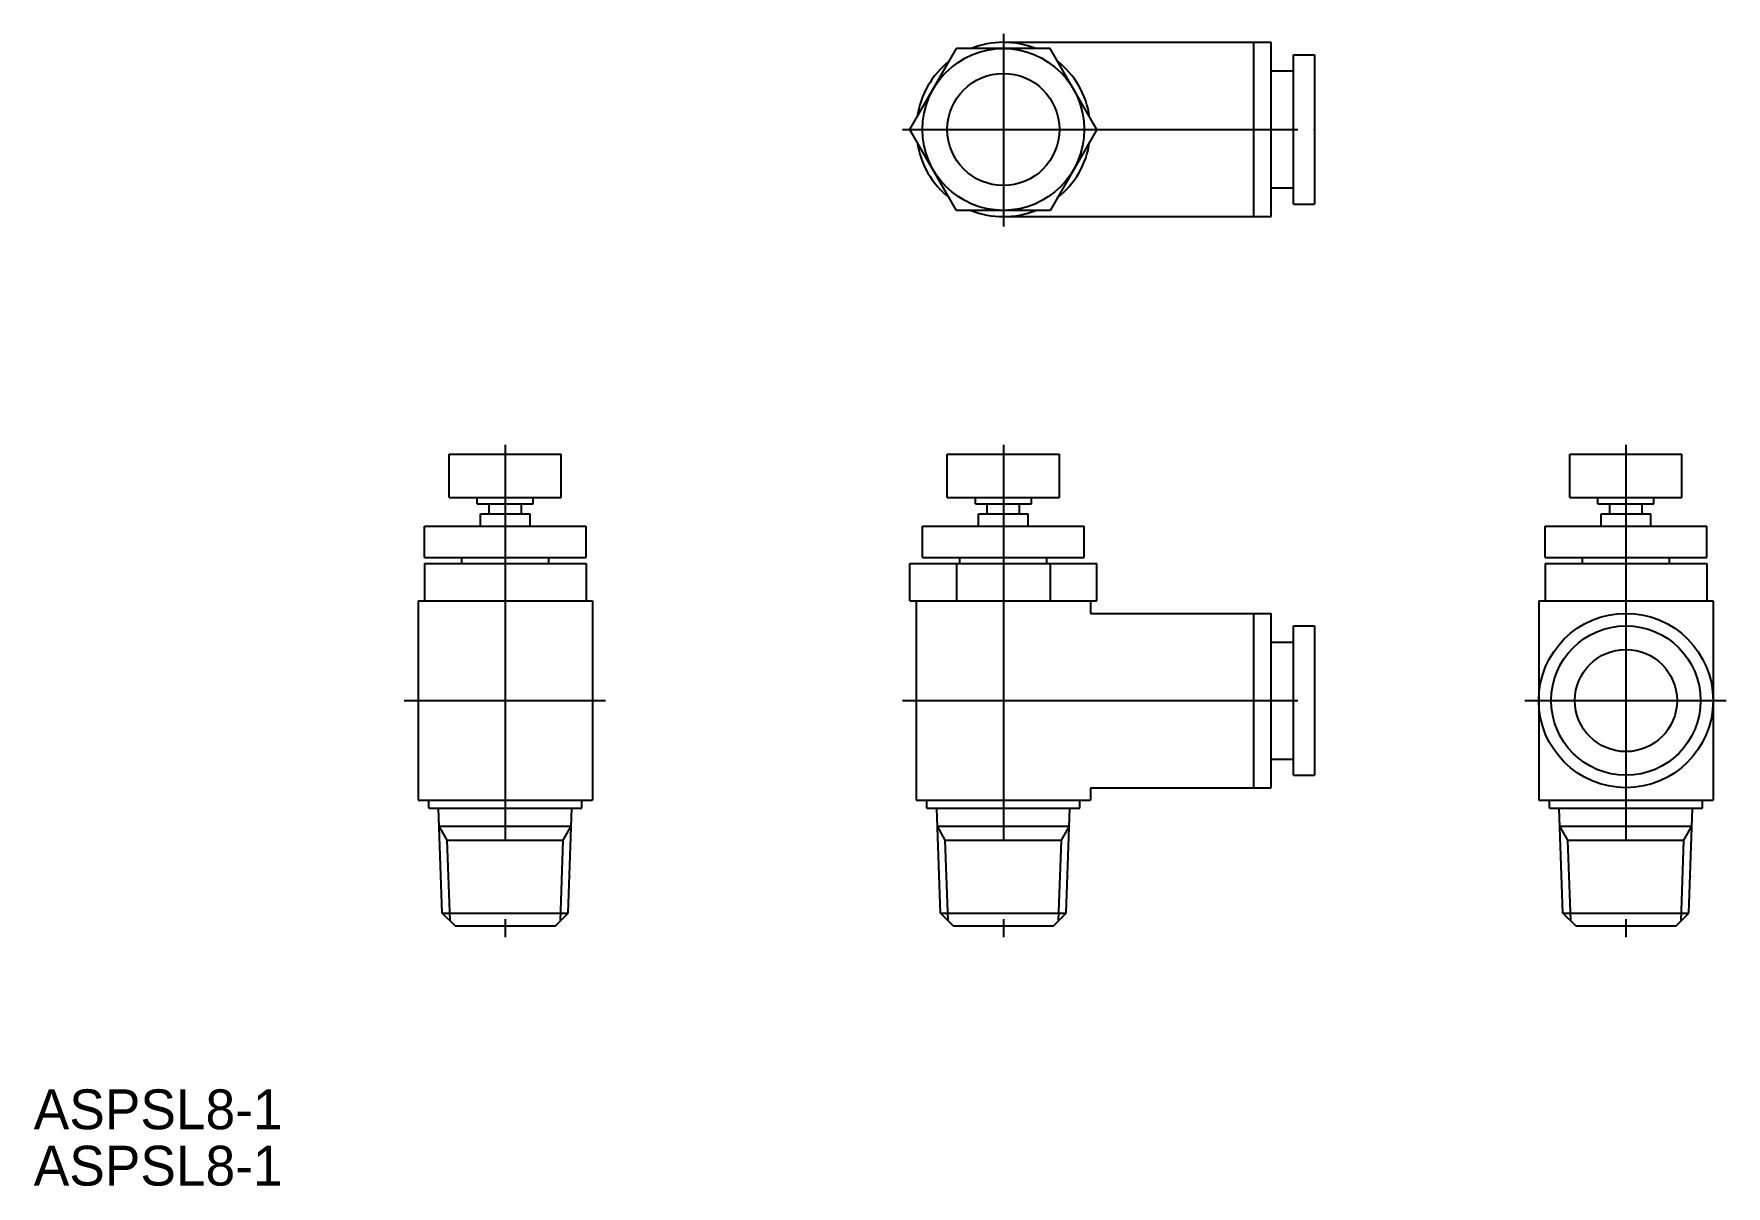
# Model space of a CAD drawing. Extents: x -78 to 58, y -45 to 48.
import ezdxf

# ---------------------------------------------------------------- set-up
doc = ezdxf.new("R2010")
doc.units = 0
doc.linetypes.add('CENTER', pattern=[50.8, 31.75, -6.35, 6.35, -6.35])
doc.layers.get('0').update_dxf_attribs({"linetype": 'CONTINUOUS'})
doc.layers.add('CENTER', color=1, linetype='CENTER')

msp = doc.modelspace()

# ---------------------------------------------------------------- linework, layer by layer
at = {"color": 7, "linetype": 'CONTINUOUS'}
for p, q in [((-7.505555, 40), (-3.752779, 46.499999)), ((3.752775, 46.5), (-3.752779, 46.5)), ((0, 47), (21.5, 47)), ((7.505551, 40), (3.752774, 46.5)), ((20.1, 47), (20.1, 33)), ((21.5, 33), (21.5, 47)), ((23.300001, 46), (25, 46)), ((23.300001, 34), (23.300001, 46)), ((25, 46), (25, 34)), ((21.5, 44.700001), (23.300001, 44.700001)), ((-3.752778, 33.5), (-7.505556, 40.000001)), ((7.505551, 39.999999), (3.752775, 33.5)), ((21.5, 35.299999), (23.300001, 35.299999)), ((23.300001, 34), (25, 34)), ((3.752775, 33.5), (-3.752779, 33.5)), ((0, 33), (21.5, 33)), ((-44.5, 10.43), (-44.5, 13.93)), ((-44.5, 13.93), (-35.5, 13.93)), ((-35.5, 10.43), (-35.5, 13.93)), ((-4.5, 10.43), (-4.5, 13.93)), ((-4.5, 13.93), (4.5, 13.93)), ((4.5, 10.43), (4.5, 13.93)), ((45.5, 10.43), (45.5, 13.93)), ((45.5, 13.93), (54.5, 13.93)), ((54.5, 10.43), (54.5, 13.93)), ((-44.5, 10.43), (-35.5, 10.43)), ((-42.25, 9.93), (-42.25, 10.43)), ((-42.25, 9.93), (-37.75, 9.93)), ((-41.300003, 9.130001), (-41.300003, 9.93)), ((-38.700005, 9.130001), (-38.700005, 9.93)), ((-37.75, 9.93), (-37.75, 10.43)), ((-4.5, 10.43), (4.5, 10.43)), ((-2.25, 9.93), (-2.25, 10.43)), ((-2.25, 9.93), (2.25, 9.93)), ((-1.300001, 9.130001), (-1.300001, 9.93)), ((1.299997, 9.130001), (1.299997, 9.93)), ((2.25, 9.93), (2.25, 10.43)), ((45.5, 10.43), (54.5, 10.43)), ((47.75, 9.93), (47.75, 10.43)), ((47.75, 9.93), (52.25, 9.93)), ((48.699997, 9.130001), (48.699997, 9.93)), ((51.299995, 9.130001), (51.299995, 9.93)), ((52.25, 9.93), (52.25, 10.43)), ((-42, 8.130001), (-42, 9.130001)), ((-42, 9.130001), (-38, 9.130001)), ((-38, 8.130001), (-38, 9.130001)), ((-2.000002, 8.130001), (-2.000002, 9.130001)), ((-2.000002, 9.130001), (1.999998, 9.130001)), ((1.999998, 8.130001), (1.999998, 9.130001)), ((48, 8.130001), (48, 9.130001)), ((48, 9.130001), (52, 9.130001)), ((52, 8.130001), (52, 9.130001)), ((-46.5, 5.630001), (-46.5, 8.130001)), ((-46.5, 8.130001), (-33.5, 8.130001)), ((-33.5, 5.630001), (-33.5, 8.130001)), ((-6.500002, 5.630001), (-6.500002, 8.130001)), ((-6.500002, 8.130001), (6.499998, 8.130001)), ((6.499998, 5.630001), (6.499998, 8.130001)), ((43.5, 5.630001), (43.5, 8.130001)), ((43.5, 8.130001), (56.5, 8.130001)), ((56.5, 5.630001), (56.5, 8.130001)), ((-46.5, 5.630001), (-33.5, 5.630001)), ((-43.5, 5.130001), (-43.5, 5.630001)), ((-36.5, 5.130001), (-36.5, 5.630001)), ((-6.500002, 5.630001), (6.499998, 5.630001)), ((-3.500002, 5.130001), (-3.500002, 5.630001)), ((3.499998, 5.130001), (3.499998, 5.630001)), ((43.5, 5.630001), (56.5, 5.630001)), ((46.5, 5.130001), (46.5, 5.630001)), ((53.5, 5.130001), (53.5, 5.630001)), ((-46.5, 5.130001), (-46.5, 2.130001)), ((-46.5, 5.130001), (-33.5, 5.130001)), ((-40, 5.130001), (-40, 2.130001)), ((-33.5, 5.130001), (-33.5, 2.130001)), ((-7.505554, 2.130001), (-7.505554, 5.130001)), ((-7.505554, 5.130001), (7.50555, 5.130001)), ((-3.752777, 5.130001), (-3.752777, 2.130001)), ((3.752775, 5.130001), (3.752775, 2.130001)), ((7.50555, 2.130001), (7.50555, 5.130001)), ((43.5, 5.130001), (43.5, 2.130001)), ((43.5, 5.130001), (56.5, 5.130001)), ((50, 5.130001), (50, 2.130001)), ((56.5, 5.130001), (56.5, 2.130001)), ((-47, 2.130001), (-33, 2.130001)), ((-47, 2.130001), (-47, -13.869999)), ((-33, 2.130001), (-33, -13.869999)), ((-7.505554, 2.130001), (7.50555, 2.130001)), ((-7.000002, 2.130001), (-7.000002, -13.869999)), ((6.999998, 2.130001), (6.999998, 1.130001)), ((43, 2.130001), (57, 2.130001)), ((43, 2.130001), (43, -13.869999)), ((57, 2.130001), (57, -13.869999)), ((6.999998, 1.130001), (21.5, 1.130001)), ((20.1, 1.130001), (20.1, -12.869999)), ((21.5, -12.87), (21.5, 1.13)), ((23.300001, 0.13), (25, 0.13)), ((23.300001, -11.87), (23.300001, 0.13)), ((25, 0.13), (25, -11.87)), ((21.5, -1.17), (23.300001, -1.17)), ((21.5, -10.57), (23.300001, -10.57)), ((23.300001, -11.87), (25, -11.87)), ((6.999998, -12.869999), (6.999998, -13.869999)), ((6.999998, -12.869999), (21.5, -12.869999)), ((-47, -13.869999), (-33, -13.869999)), ((-46.150002, -14.519999), (-46.150002, -13.869999)), ((-46.150002, -14.519999), (-33.850002, -14.519999)), ((-45.056821, -22.933817), (-45.350637, -14.519999)), ((-34.943185, -22.93382), (-34.649367, -14.519999)), ((-33.850002, -14.519999), (-33.850002, -13.869999)), ((-7.000002, -13.869999), (6.999998, -13.869999)), ((-6.150002, -14.519999), (-6.150002, -13.869999)), ((-6.150002, -14.519999), (6.149998, -14.519999)), ((-5.056822, -22.933817), (-5.350639, -14.519999)), ((5.056815, -22.93382), (5.350632, -14.519999)), ((6.149998, -14.519999), (6.149998, -13.869999)), ((43, -13.869999), (57, -13.869999)), ((43.849998, -14.519999), (43.849998, -13.869999)), ((43.849998, -14.519999), (56.149998, -14.519999)), ((44.943177, -22.933817), (44.64936, -14.52)), ((55.056814, -22.93382), (55.350632, -14.52)), ((56.149998, -14.519999), (56.149998, -13.869999)), ((-45.300003, -15.970003), (-34.700008, -15.970003)), ((-5.300001, -15.970003), (5.299993, -15.970003)), ((44.699997, -15.970003), (55.299992, -15.970003)), ((-44.020637, -23.969998), (-45.056821, -22.933814)), ((-35.979371, -23.969997), (-34.943187, -22.933813)), ((-4.020637, -23.969996), (-5.056821, -22.933812)), ((4.020628, -23.969997), (5.056813, -22.933812)), ((45.979362, -23.969997), (44.943179, -22.933813)), ((54.020627, -23.969996), (55.056812, -22.933811)), ((-44.020638, -23.969999), (-35.97937, -23.969999)), ((-4.020638, -23.969999), (4.02063, -23.969999)), ((45.979362, -23.969999), (54.02063, -23.969999))]:
    msp.add_line(p, q, dxfattribs=at)
at = {"color": 3, "linetype": 'CONTINUOUS'}
for p, q in [((-44.660988, -17.076808), (-45.300004, -15.969999)), ((-35.339021, -17.076806), (-34.700005, -15.97)), ((-4.660988, -17.076808), (-5.300004, -15.969999)), ((4.660979, -17.076809), (5.299995, -15.97)), ((45.339013, -17.076809), (44.699996, -15.969998)), ((54.660978, -17.076808), (55.299994, -15.969999)), ((-44.434733, -23.555907), (-44.660988, -17.076807)), ((-44.660988, -17.076809), (-35.33902, -17.076809)), ((-35.565277, -23.555909), (-35.339021, -17.076809)), ((-4.434733, -23.555907), (-4.660987, -17.076807)), ((-4.660986, -17.076809), (4.66098, -17.076809)), ((4.434725, -23.555909), (4.66098, -17.076809)), ((45.339012, -17.076809), (54.66098, -17.076809)), ((45.565269, -23.555906), (45.339014, -17.076808)), ((54.434726, -23.55591), (54.660981, -17.076809)), ((-45.056824, -22.933811), (-34.943184, -22.933811)), ((-5.056823, -22.933811), (5.056815, -22.933811)), ((44.943176, -22.933811), (55.056816, -22.933811))]:
    msp.add_line(p, q, dxfattribs=at)
at = {"color": 7, "linetype": 'CONTINUOUS'}
for centre, radius in [((0, 40), 6.5), ((0, 40), 4.5), ((50, -5.87), 7), ((50, -5.87), 6), ((50, -5.87), 4.1)]:
    msp.add_circle(centre, radius, dxfattribs=at)
for start, end in [(68.213209, 111.78679), (128.213251, 171.786757), (8.213174, 51.786826), (188.213243, 231.786749), (308.213174, 351.786826), (248.21321, 291.786791)]:
    msp.add_arc((0, 40), 7, start, end, dxfattribs=at)
for p in [(25, 40), (-34.840733, -20), (5.159266, -20), (55.159267, -20)]:
    msp.add_point(p, dxfattribs=at)
at = {"layer": 'CENTER', "color": 1, "linetype": 'CENTER'}
for p, q in [((0, 47.678886), (0, 32.214821)), ((-8.112502, 40), (26.050323, 40)), ((-40, 14.68), (-40, -24.869999)), ((0, 14.68), (0, -24.869999)), ((50, 14.68), (50, -24.869999)), ((-48.112503, -5.87), (-31.952541, -5.87)), ((-8.112502, -5.87), (26.122419, -5.87)), ((41.887497, -5.87), (58.047459, -5.87))]:
    msp.add_line(p, q, dxfattribs=at)

# ---------------------------------------------------------------- texts
at = {"color": 7, "linetype": 'CONTINUOUS'}
for p in [(-77.869696, -40.301209), (-77.869696, -44.827763)]:
    msp.add_text('ASPSL8-1', height=3.2, dxfattribs=at).set_placement(p)

doc.saveas('drawing.dxf')
